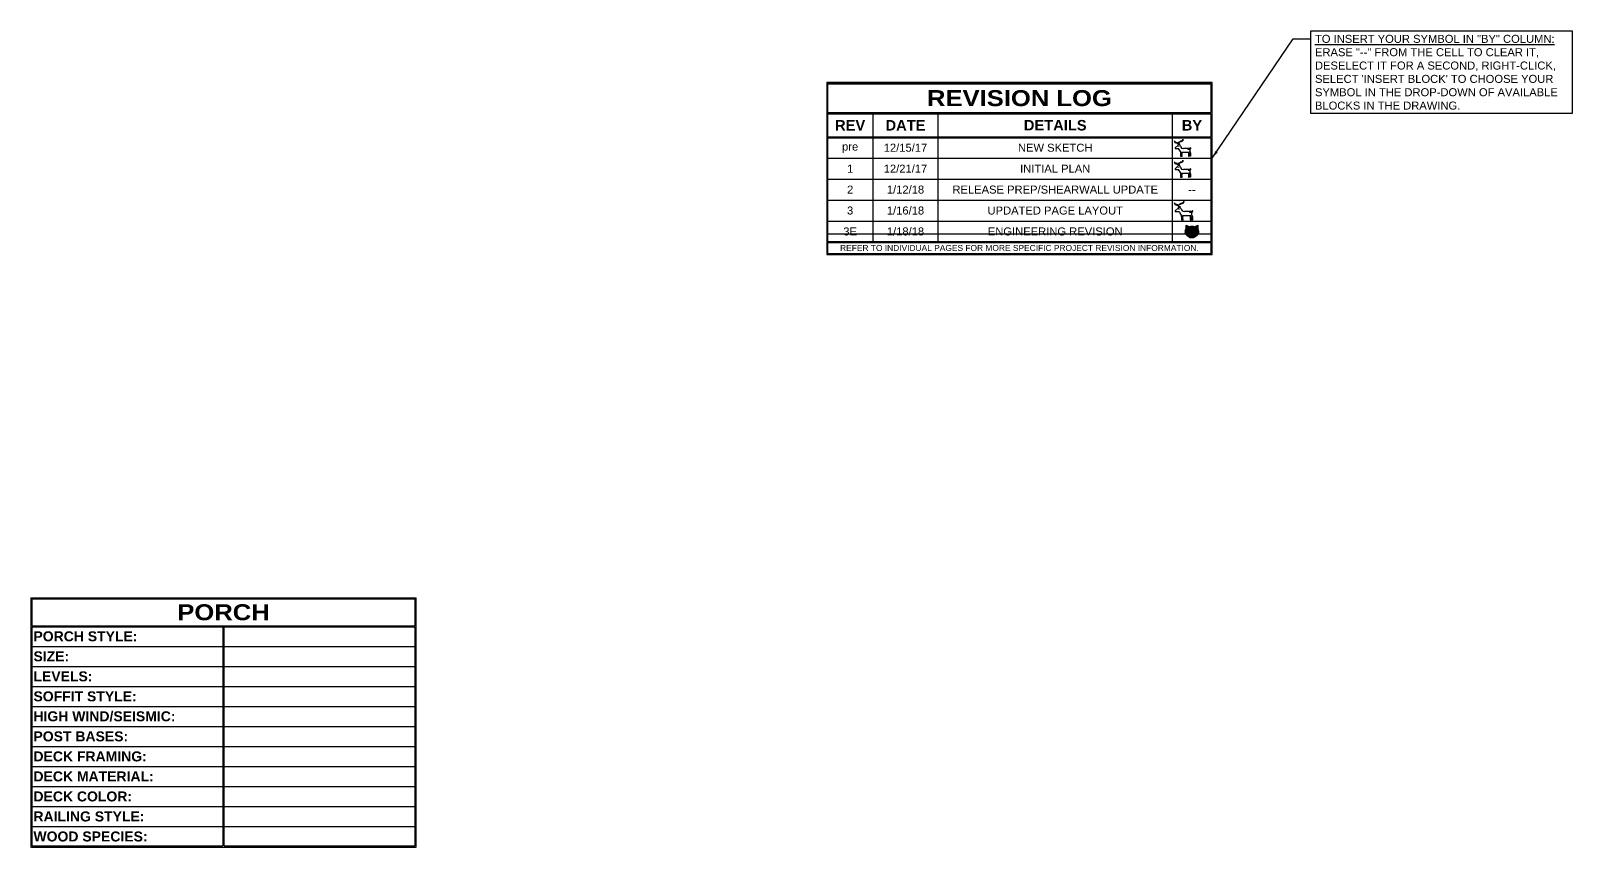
# Model space of a CAD drawing. Header units: inches. Extents: x 0 to 7225, y -1280 to 2424.
# Drawn here: x 3820 to 4590, y -1280 to -872 of the extents above; entities that cross this region are included whole.
import ezdxf

# ---------------------------------------------------------------- set-up
doc = ezdxf.new("R2010")
doc.units = ezdxf.units.IN
doc.header["$LTSCALE"] = 10
doc.header["$MEASUREMENT"] = 0
doc.layers.get('0').update_dxf_attribs({"linetype": 'CONTINUOUS'})
doc.layers.add('A-SCH', color=171, linetype='CONTINUOUS')
doc.layers.add('VIEWPORT', color=14, linetype='CONTINUOUS', plot=False)
doc.styles.add('style1', font='arial.ttf')
doc.styles.add('style2', font='arialbd.ttf')
doc.styles.add('style3', font='ariblk.ttf')
doc.dimstyles.new('1-4 TICK', dxfattribs={"dimtxt": 4, "dimasz": 4, "dimexe": 1, "dimexo": 2, "dimgap": 1, "dimtad": 0, "dimdec": 4, "dimrnd": 0.125, "dimzin": 0, "dimdsep": 46, "dimlunit": 4, "dimtxsty": 'style1', "dimblk": 'OBLIQUE', "dimcen": 0.0625, "dimazin": 0, "dimtfac": 1, "dimtdec": 4, "dimtofl": 0, "dimtmove": 1, "dimatfit": 2, "dimfxl": 1, "dimtolj": 1, "dimtzin": 0, "dimarcsym": 0})

# ---------------------------------------------------------------- blocks, each defined once
blk = doc.blocks.new('tyler2')
for p, q in [((-0.1206646443129579, 0.0939525071731791), (-0.1270770098435442, 0.1120382340228429)), ((-0.1270770098435442, 0.1120382340228429), (-0.123281921119554, 0.09220395244334145)), ((-0.123281921119554, 0.09220395244334145), (-0.08392880912729839, 0.07976464269340855)), ((-0.1161353066160068, 0.09187519217791518), (-0.1206646443129579, 0.0939525071731791)), ((-0.08116427902662837, 0.06116450082970676), (-0.1196275710477345, 0.02637464483619179)), ((-0.1196275710477345, 0.02637464483619179), (-0.1179680194716731, 0.01969420203032288)), ((-0.1182746987388349, 0.02092872425523368), (-0.1134354450532037, 0.02157534740975486)), ((-0.1179680194716731, 0.01969420203032288), (-0.07605558678372903, 0.02006264213204098)), ((-0.1174945023696857, 0.02568044620557536), (-0.1157876129108338, 0.02666591929411988)), ((-0.1112607920396563, 0.09233271905766244), (-0.1169277664175518, 0.1003180990863893)), ((-0.1169277664175518, 0.1003180990863893), (-0.1161353066160068, 0.09187519217791518)), ((-0.1025478705387549, 0.08833666407185897), (-0.1112607920396563, 0.09233271905766244)), ((-0.09863904534929946, 0.09685939140103678), (-0.1025478705387549, 0.08833666407185897)), ((-0.09788021505309319, 0.08877477494764646), (-0.09863904534929946, 0.09685939140103678)), ((-0.08149325138051255, 0.08125913190193712), (-0.09788021505309319, 0.08877477494764646)), ((-0.08515519147318218, 0.06254903189469446), (-0.08566740310053478, 0.05709144754123269)), ((-0.08392880912729839, 0.07976464269340855), (-0.08210800234881577, 0.06036567494880024)), ((-0.08390223218992576, 0.0627139221999779), (-0.08210800234881577, 0.06036567494880024)), ((-0.05883506768275526, 0.1014112053887089), (-0.0816415426637015, 0.08979301641233511)), ((-0.0816415426637015, 0.08979301641233511), (-0.07900371546352647, 0.06168947166700395)), ((-0.07963701254513966, 0.06148266922675727), (-0.08149325138051255, 0.08125913190193712)), ((-0.07900371546352647, 0.06168947166700395), (-0.08116427902662837, 0.06116450082970676)), ((-0.07800380374476179, 0.09031052005992246), (-0.02464294648861698, 0.1121753545370666)), ((-0.07540224304839216, 0.0625933604850244), (-0.07800380374476179, 0.09031052005992246)), ((-0.07319714790665943, 0.006520345933869492), (-0.07605558678372903, 0.02006264213204098)), ((-0.0704096274534628, 0.07347916358764583), (-0.07540224304839216, 0.0625933604850244)), ((-0.07319714790665943, 0.006520345933869492), (-0.05171165585783444, -0.02727178149122156)), ((-0.05357638640194085, 0.04301306484228418), (-0.06810568873945544, 0.07379131868977418)), ((-0.05695439695288018, 0.1018966144651526), (-0.06235366847873325, 0.106369294600268)), ((-0.06235366847873325, 0.106369294600268), (-0.05883506768275526, 0.1014112053887089)), ((-0.04493407697892382, 0.1063251112608638), (-0.05695439695288018, 0.1018966144651526)), ((-0.05357638640194085, 0.04301306484228418), (-0.0427699238322653, 0.02429572262152335)), ((-0.04229796632285387, 0.1074076904100169), (-0.04798769082634424, 0.1154251278271297)), ((-0.04798769082634424, 0.1154251278271297), (-0.04229796632285387, 0.1074076904100169)), ((-0.04798769082634424, 0.1154251278271297), (-0.04493407697892382, 0.1063251112608638)), ((-0.0427699238322653, 0.02429572262152335), (-0.01976367387429223, 0.01938233881301291)), ((-0.02827771128049295, 0.1131654288948339), (-0.04229796632285387, 0.1074076904100169)), ((-0.02630353230535365, 0.1298673200309075), (-0.02827771128049295, 0.1131654288948339)), ((-0.02464294648861698, 0.1121753545370666), (-0.02630353230535365, 0.1298673200309075)), ((0.05183050157215729, 0.01994100460467332), (-0.01976367387429223, 0.01938233881301291)), ((0.06923926599304975, 0.02638586269821691), (0.05183050157215729, 0.01994100460467332)), ((0.06923926599304975, 0.02638586269821691), (0.05693377868177618, 0.01408037538694587)), ((0.05693377868177618, 0.01408037538694587), (0.06113551764566194, 0.0122278956113521)), ((0.06113551764566194, 0.0122278956113521), (0.06923926599304975, 0.02033164395874359)), ((0.06113551764566194, -0.0218676724218308), (0.06113551764566194, 0.0122278956113521)), ((0.06923926599304975, 0.02033164395874359), (0.06923926599304975, 0.02638586269821691)), ((-0.05281391089933651, -0.02582454241483706), (-0.05281391089933651, -0.07116205241832496)), ((-0.05281391089933651, -0.07116205241832496), (-0.04618659207804898, -0.07116205241832496)), ((-0.04849918698316957, -0.04680826023047621), (-0.05171165585783444, -0.02727178149122109)), ((-0.04849918698316957, -0.04680826023047621), (-0.04115827463900745, -0.06943545252690173)), ((-0.04618659207804898, -0.07116205241832496), (-0.04618659207804898, -0.05393646544101297)), ((-0.04115827463900745, -0.06943545252690173), (-0.04115827463900745, -0.07271747764571268)), ((-0.04115827463900745, -0.07271747764571268), (-0.03321890714925291, -0.07271747764571268)), ((-0.03650819201751931, -0.02431962159750592), (-0.03905994560036208, -0.04912865159215657)), ((-0.03321890714925291, -0.06736573698898277), (-0.03905994560036208, -0.04912865159215657)), ((-0.03650819201751931, -0.02431962159750592), (0.04645906596842264, -0.02431962159750592)), ((-0.03321890714925291, -0.07271747764571268), (-0.03321890714925291, -0.06736573698898277)), ((0.0410671394703378, -0.02431962159750592), (0.0410671394703378, -0.07116205241832496)), ((0.0410671394703378, -0.07116205241832496), (0.04931511424749357, -0.07116205241832496)), ((0.05689133027421389, -0.04238883341312738), (0.04504343245180775, -0.0218676724218308)), ((0.04931511424749357, -0.07116205241832496), (0.05038760606873394, -0.03112405265082477)), ((0.05689133027421389, -0.07271747764571268), (0.05689133027421389, -0.04238883341312738)), ((0.06605208468662693, -0.07271747764571268), (0.05689133027421389, -0.07271747764571268)), ((0.06113551764566194, -0.0218676724218308), (0.06605208468662693, -0.0361931408244946)), ((0.06605208468662693, -0.0361931408244946), (0.06605208468662693, -0.07271747764571268))]:
    blk.add_line(p, q)
for centre, radius in [((-0.07835987347980267, 0.04633125771572472), 0.001755259963137268), ((0.04085458642147655, 0.01087580409170782), 0.001958011868725151), ((0.04548228576168112, 0.01577238513534895), 0.001958661774848953), ((0.04711573655519385, 0.01060375914293576), 0.002501399556145032)]:
    blk.add_circle(centre, radius)
for centre, radius, start, end in [((-0.08445940563173127, 0.06210483694981145), 0.0008254859697299165, 47.54863313630654, 147.445531172868), ((-0.06917246403233224, 0.07300644506518561), 0.001324400291479025, 36.34355672058884, 159.0882088100714)]:
    blk.add_arc(centre, radius, start, end)
blk = doc.blocks.new('TH')
blk.add_blockref('tyler2', (833.6898731906767, 208.8141312718521))
blk = doc.blocks.new('CAT')
h = blk.add_hatch(color=256)
edge = h.paths.add_edge_path()
edge.add_line((-0.102082908478387, 0.02140157741989523), (-0.1049128452439092, 0.1240147259318328))
edge.add_line((-0.1049128452439092, 0.1240147259318328), (-0.04287357073467746, 0.0950831459929945))
edge.add_arc((7.105427357601002e-15, 4.884981308350689e-15), 0.1043021942217237, 64.93980369853813, 114.2709039194689, ccw=False)
edge.add_line((0.04417930301117678, 0.0944835271616874), (0.1049128406038662, 0.122765209004784))
edge.add_line((0.1049128406038662, 0.122765209004784), (0.1020927378582144, 0.0213546387485074))
edge.add_arc((-7.105427357601002e-15, 4.773959005888173e-15), 0.1043021942217257, -191.84051515563885, 11.81417129174082, ccw=False)
at = {"lineweight": 70}
for p, q in [((0.12744140625, 5.218048215738236e-15), (-0.12744140625, 5.218048215738236e-15)), ((0.1230989456354692, 0.03298426307215141), (-0.1230989456354692, -0.03298426307214097)), ((0.1230989456354692, -0.03298426307214097), (-0.1230989456354692, 0.03298426307215141))]:
    blk.add_line(p, q, dxfattribs=at)
blk.add_lwpolyline([(-0.102082908478387, 0.02140157741989523), (-0.1049128452439092, 0.1240147259318328), (-0.04287357073467746, 0.0950831459929945, -0.2186345619429977), (0.04417930301117678, 0.0944835271616874), (0.1049128406038662, 0.122765209004784), (0.1020927378582144, 0.0213546387485074, -1.231099808470618)], format="xyb", close=True)
blk = doc.blocks.new('*T80')
at = {"layer": 'A-SCH', "color": 0, "lineweight": -2, "transparency": 16777216}
for p, q in [((-0.3125, 0.3125), (192.3125, 0.3125)), ((-0.3125, 0.3125), (-0.3125, -79.32770237205011)), ((192.3125, -15.03080753819881), (192.3125, 0.3125)), ((0.3125, -0.3125), (191.6875, -0.3125)), ((0.3125, -14.71830753819881), (0.3125, -0.3125)), ((191.6875, -0.3125), (191.6875, -14.71830753819881)), ((0.3125, -14.71830753819881), (22.77966101694892, -14.71830753819881)), ((0.3125, -15.34330753819881), (22.65466101694892, -15.34330753819881)), ((0.3125, -26.71830753819881), (0.3125, -15.34330753819881)), ((22.65466101694892, -15.34330753819881), (22.65466101694892, -26.71830753819881)), ((22.90466101694892, -26.71830753819881), (22.90466101694892, -15.34330753819881)), ((55.19703389830465, -15.34330753819881), (55.19703389830465, -26.71830753819881)), ((55.44703389830465, -26.71830753819881), (55.44703389830465, -15.34330753819881)), ((172.3495762711864, -15.34330753819881), (172.3495762711864, -26.71830753819881)), ((172.5995762711864, -26.71830753819881), (172.5995762711864, -15.34330753819881)), ((191.6875, -15.34330753819881), (191.6875, -26.71830753819881)), ((192.3125, -27.03080753819881), (192.3125, -15.03080753819881)), ((0.3125, -26.71830753819881), (22.65466101694892, -26.71830753819881)), ((0.3125, -27.34330753819881), (22.65466101694892, -27.34330753819881)), ((0.3125, -37.49018650496907), (0.3125, -27.34330753819881)), ((22.65466101694892, -27.34330753819881), (22.65466101694892, -79.01520237205011)), ((22.90466101694892, -26.71830753819881), (55.19703389830465, -26.71830753819881)), ((22.90466101694892, -27.34330753819881), (55.19703389830465, -27.34330753819881)), ((22.90466101694892, -37.49018650496907), (22.90466101694892, -27.34330753819881)), ((55.19703389830465, -27.34330753819881), (55.19703389830465, -79.01520237205011)), ((55.44703389830465, -26.71830753819881), (172.3495762711864, -26.71830753819881)), ((55.44703389830465, -27.34330753819881), (172.3495762711864, -27.34330753819881)), ((55.44703389830465, -37.49018650496907), (55.44703389830465, -27.34330753819881)), ((172.3495762711864, -27.34330753819881), (172.3495762711864, -79.01520237205011)), ((172.5995762711864, -26.71830753819881), (191.6875, -26.71830753819881)), ((172.5995762711864, -27.34330753819881), (191.6875, -27.34330753819881)), ((172.5995762711864, -37.49018650496907), (172.5995762711864, -27.34330753819881)), ((191.6875, -27.34330753819881), (191.6875, -79.01520237205011)), ((192.3125, -37.49018650496907), (192.3125, -27.03080753819881)), ((0.3125, -37.49018650496907), (22.65466101694892, -37.49018650496907)), ((0.3125, -47.94956547173933), (0.3125, -37.49018650496907)), ((22.90466101694892, -37.49018650496907), (55.19703389830465, -37.49018650496907)), ((22.90466101694892, -47.94956547173933), (22.90466101694892, -37.49018650496907)), ((55.44703389830465, -37.49018650496907), (172.3495762711864, -37.49018650496907)), ((55.44703389830465, -47.94956547173933), (55.44703389830465, -37.49018650496907)), ((172.5995762711864, -37.49018650496907), (191.6875, -37.49018650496907)), ((172.5995762711864, -47.94956547173933), (172.5995762711864, -37.49018650496907)), ((192.3125, -47.94956547173933), (192.3125, -37.49018650496907)), ((0.3125, -47.94956547173933), (22.65466101694892, -47.94956547173933)), ((0.3125, -58.40894443850959), (0.3125, -47.94956547173933)), ((22.90466101694892, -47.94956547173933), (55.19703389830465, -47.94956547173933)), ((22.90466101694892, -58.40894443850959), (22.90466101694892, -47.94956547173933)), ((55.44703389830465, -47.94956547173933), (172.3495762711864, -47.94956547173933)), ((55.44703389830465, -58.40894443850959), (55.44703389830465, -47.94956547173933)), ((172.5995762711864, -47.94956547173933), (191.6875, -47.94956547173933)), ((172.5995762711864, -58.40894443850959), (172.5995762711864, -47.94956547173933)), ((192.3125, -58.40894443850959), (192.3125, -47.94956547173933)), ((0.3125, -58.40894443850959), (22.65466101694892, -58.40894443850959)), ((0.3125, -68.86832340527985), (0.3125, -58.40894443850959)), ((22.90466101694892, -58.40894443850959), (55.19703389830465, -58.40894443850959)), ((22.90466101694892, -68.86832340527985), (22.90466101694892, -58.40894443850959)), ((55.44703389830465, -58.40894443850959), (172.3495762711864, -58.40894443850959)), ((55.44703389830465, -68.86832340527985), (55.44703389830465, -58.40894443850959)), ((172.5995762711864, -58.40894443850959), (191.6875, -58.40894443850959)), ((172.5995762711864, -68.86832340527985), (172.5995762711864, -58.40894443850959)), ((192.3125, -68.86832340527985), (192.3125, -58.40894443850959)), ((0.3125, -68.86832340527985), (22.65466101694892, -68.86832340527985)), ((0.3125, -79.01520237205011), (0.3125, -68.86832340527985)), ((22.90466101694892, -79.01520237205011), (22.90466101694892, -68.86832340527985)), ((55.44703389830465, -79.01520237205011), (55.44703389830465, -68.86832340527985)), ((172.5995762711864, -79.01520237205011), (172.5995762711864, -68.86832340527985)), ((192.3125, -79.32770237205011), (192.3125, -68.86832340527985)), ((0.3125, -79.01520237205011), (22.65466101694892, -79.01520237205011)), ((0.3125, -79.64020237205011), (22.90466101694892, -79.64020237205011)), ((22.65466101694892, -79.64020237205011), (55.44703389830465, -79.64020237205011)), ((22.90466101694892, -79.01520237205011), (55.19703389830465, -79.01520237205011)), ((55.19703389830465, -79.64020237205011), (172.5995762711864, -79.64020237205011)), ((55.44703389830465, -79.01520237205011), (172.3495762711864, -79.01520237205011)), ((172.3495762711864, -79.64020237205011), (191.6875, -79.64020237205011)), ((172.5995762711864, -79.01520237205011), (191.6875, -79.01520237205011))]:
    blk.add_line(p, q, dxfattribs=at)
at = {"layer": 'A-SCH', "color": 0, "linetype": 'ByBlock', "lineweight": -2, "transparency": 16777216}
for p, q in [((22.77966101694892, -14.71830753819881), (191.6875, -14.71830753819881)), ((22.90466101694892, -15.34330753819881), (55.19703389830465, -15.34330753819881)), ((55.44703389830465, -15.34330753819881), (172.3495762711864, -15.34330753819881)), ((172.5995762711864, -15.34330753819881), (191.6875, -15.34330753819881)), ((22.90466101694892, -68.86832340527985), (55.19703389830465, -68.86832340527985)), ((55.44703389830465, -68.86832340527985), (172.3495762711864, -68.86832340527985)), ((172.5995762711864, -68.86832340527985), (191.6875, -68.86832340527985)), ((-0.3125, -79.32770237205011), (-0.3125, -85.64020237205011)), ((0.3125, -85.01520237205011), (0.3125, -79.64020237205011)), ((191.6875, -79.64020237205011), (191.6875, -85.01520237205011)), ((192.3125, -85.64020237205011), (192.3125, -79.32770237205011)), ((-0.3125, -85.64020237205011), (192.3125, -85.64020237205011)), ((0.3125, -85.01520237205011), (191.6875, -85.01520237205011))]:
    blk.add_line(p, q, dxfattribs=at)
at = {"layer": 'A-SCH', "color": 222, "transparency": 16777216}
for name, p, xscale, yscale, zscale in [('TH', (-34633.7946086076, -8752.952357389677, 4.175722494376739e-07), 41.75722494376739, 41.75722494376739, 41.75722494376739), ('TH', (-34633.7946086076, -8763.411736356447, 4.175722494376739e-07), 41.75722494376739, 41.75722494376739, 41.75722494376739), ('TH', (-38748.43107561149, -9815.220810780627, 4.669342949350988e-07), 46.69342949350987, 46.69342949350987, 46.69342949350987), ('CAT', (182.2372881355932, -74.37685915738166, 2.82912833596092e-07), 28.2912833596092, 28.2912833596092, 28.2912833596092)]:
    blk.add_blockref(name, p, dxfattribs=dict(at, xscale=xscale, yscale=yscale, zscale=zscale))
at = {"layer": 'A-SCH', "color": 222, "transparency": 16777216, "attachment_point": 5}
for s, insert, char_height, width, style in [('REVISION LOG', (96, -7.515403769099407), 8, 190, 'style3'), ('REV', (11.38983050847492, -21.03080753819881), 5.25, 20.77966101694916, 'style2'), ('DATE', (39.05084745762724, -21.03080753819881), 5.25, 30.54237288135593, 'style2'), ('DETAILS', (113.8983050847455, -21.03080753819881), 5.25, 115.1525423728814, 'style2'), ('BY', (182.2372881355932, -21.03080753819881), 5.25, 17.52542372881356, 'style2'), ('pre', (11.38983050847492, -32.26049702158389), 4, 20.77966101694916, 'style1'), ('12/15/17', (39.05084745762724, -32.26049702158389), 4, 30.54237288135593, 'style1'), ('NEW SKETCH', (113.8983050847455, -32.26049702158389), 4, 115.1525423728814, 'style1'), ('1', (11.38983050847492, -42.71987598835415), 4, 20.77966101694916, 'style1'), ('12/21/17', (39.05084745762724, -42.71987598835415), 4, 30.54237288135593, 'style1'), ('INITIAL PLAN', (113.8983050847455, -42.71987598835415), 4, 115.1525423728814, 'style1'), ('2', (11.38983050847492, -53.17925495512452), 4, 20.77966101694916, 'style1'), ('1/12/18', (39.05084745762724, -53.17925495512452), 4, 30.54237288135593, 'style1'), ('RELEASE PREP/SHEARWALL UPDATE', (113.8983050847455, -53.17925495512452), 4, 115.1525423728814, 'style1'), ('--', (182.2372881355932, -53.17925495512452), 4, 17.52542372881356, 'style1'), ('3', (11.38983050847492, -63.63863392189467), 4, 20.77966101694916, 'style1'), ('1/16/18', (39.05084745762724, -63.63863392189467), 4, 30.54237288135593, 'style1'), ('UPDATED PAGE LAYOUT', (113.8983050847455, -63.63863392189467), 4, 115.1525423728814, 'style1'), ('3E', (11.38983050847492, -74.09801288866493), 4, 20.77966101694916, 'style1'), ('1/18/18', (39.05084745762724, -74.09801288866493), 4, 30.54237288135593, 'style1'), ('ENGINEERING REVISION', (113.8983050847455, -74.09801288866493), 4, 115.1525423728814, 'style1'), ('REFER TO INDIVIDUAL PAGES FOR MORE SPECIFIC PROJECT REVISION INFORMATION.', (96, -82.32770237205011), 3, 191, 'style1')]:
    blk.add_mtext(s, dxfattribs=dict(at, insert=insert, char_height=char_height, width=width, style=style))
blk = doc.blocks.new('_Oblique')
at = {"color": 0, "linetype": 'ByBlock', "lineweight": -2}
blk.add_line((-0.5, -0.5), (0.5, 0.5), dxfattribs=at)
blk = doc.blocks.new('*T68')
at = {"layer": 'A-SCH', "color": 0, "lineweight": -2, "transparency": 16777216}
for p, q in [((-0.3125, 0.3125), (192.3125, 0.3125)), ((-0.3125, 0.3125), (-0.3125, -124.3125)), ((192.3125, -14), (192.3125, 0.3125)), ((0.3125, -0.3125), (191.6875, -0.3125)), ((0.3125, -13.6875), (0.3125, -0.3125)), ((191.6875, -0.3125), (191.6875, -13.6875)), ((0.3125, -13.6875), (191.6875, -13.6875)), ((0.3125, -14.3125), (95.6875, -14.3125)), ((0.3125, -24), (0.3125, -14.3125)), ((95.6875, -14.3125), (95.6875, -123.6875)), ((96.3125, -14.3125), (191.6875, -14.3125)), ((96.3125, -24), (96.3125, -14.3125)), ((191.6875, -14.3125), (191.6875, -123.6875)), ((192.3125, -24), (192.3125, -14)), ((0.3125, -34), (0.3125, -24)), ((96.3125, -34), (96.3125, -24)), ((192.3125, -34), (192.3125, -24)), ((0.3125, -44), (0.3125, -34)), ((96.3125, -44), (96.3125, -34)), ((192.3125, -44), (192.3125, -34)), ((0.3125, -54), (0.3125, -44)), ((96.3125, -54), (96.3125, -44)), ((192.3125, -54), (192.3125, -44)), ((0.3125, -64), (0.3125, -54)), ((96.3125, -64), (96.3125, -54)), ((192.3125, -64), (192.3125, -54)), ((0.3125, -74), (0.3125, -64)), ((96.3125, -74), (96.3125, -64)), ((192.3125, -74), (192.3125, -64)), ((0.3125, -84), (0.3125, -74)), ((96.3125, -84), (96.3125, -74)), ((192.3125, -84), (192.3125, -74)), ((0.3125, -94), (0.3125, -84)), ((96.3125, -94), (96.3125, -84)), ((192.3125, -94), (192.3125, -84)), ((0.3125, -104), (0.3125, -94)), ((96.3125, -104), (96.3125, -94)), ((192.3125, -104), (192.3125, -94)), ((0.3125, -114), (0.3125, -104)), ((96.3125, -114), (96.3125, -104)), ((192.3125, -114), (192.3125, -104)), ((0.3125, -123.6875), (0.3125, -114)), ((96.3125, -123.6875), (96.3125, -114)), ((192.3125, -124.3125), (192.3125, -114)), ((-0.3125, -124.3125), (192.3125, -124.3125)), ((0.3125, -123.6875), (95.6875, -123.6875)), ((96.3125, -123.6875), (191.6875, -123.6875))]:
    blk.add_line(p, q, dxfattribs=at)
at = {"layer": 'A-SCH', "color": 0, "linetype": 'ByBlock', "lineweight": -2, "transparency": 16777216}
for p, q in [((0.3125, -24), (95.6875, -24)), ((96.3125, -24), (191.6875, -24)), ((0.3125, -34), (95.6875, -34)), ((96.3125, -34), (191.6875, -34)), ((0.3125, -44), (95.6875, -44)), ((96.3125, -44), (191.6875, -44)), ((0.3125, -54), (95.6875, -54)), ((96.3125, -54), (191.6875, -54)), ((0.3125, -64), (95.6875, -64)), ((96.3125, -64), (191.6875, -64)), ((0.3125, -74), (95.6875, -74)), ((96.3125, -74), (191.6875, -74)), ((0.3125, -84), (95.6875, -84)), ((96.3125, -84), (191.6875, -84)), ((0.3125, -94), (95.6875, -94)), ((96.3125, -94), (191.6875, -94)), ((0.3125, -104), (95.6875, -104)), ((96.3125, -104), (191.6875, -104)), ((0.3125, -114), (95.6875, -114)), ((96.3125, -114), (191.6875, -114))]:
    blk.add_line(p, q, dxfattribs=at)
at = {"layer": 'A-SCH', "color": 222, "transparency": 16777216}
for s, insert, char_height, width, attachment_point, style in [('PORCH', (96, -7), 8, 190, 5, 'style3'), ('PORCH STYLE:', (1, -19), 5, 94, 4, 'style2'), ('SIZE:', (1, -29), 5, 94, 4, 'style2'), ('LEVELS:', (1, -39), 5, 94, 4, 'style2'), ('SOFFIT STYLE:', (1, -49), 5, 94, 4, 'style2'), ('HIGH WIND/SEISMIC:', (1, -59), 5, 94, 4, 'style2'), ('POST BASES:', (1, -69), 5, 94, 4, 'style2'), ('DECK FRAMING:', (1, -79), 5, 94, 4, 'style2'), ('DECK MATERIAL:', (1, -89), 5, 94, 4, 'style2'), ('DECK COLOR:', (1, -99), 5, 94, 4, 'style2'), ('RAILING STYLE:', (1, -109), 5, 94, 4, 'style2'), ('WOOD SPECIES:', (1, -119), 5, 94, 4, 'style2')]:
    blk.add_mtext(s, dxfattribs=dict(at, insert=insert, char_height=char_height, width=width, attachment_point=attachment_point, style=style))
blk = doc.blocks.new('PorchSpecs2016')
blk.add_blockref('*T68', (-228.2438950649594, -14.41276508911687))
at = {"color": 222, "style": 'style1', "width": 0.9}
for tag, p in [('PORCH_STYLE', (-130.5110185478929, -37.19461216556599)), ('PORCH_SIZE', (-130.7054244170728, -46.26941743716023))]:
    blk.add_attdef(tag, p, '', height=5, dxfattribs=at)
at = {"color": 222, "style": 'style1', "width": 0.8875, "flags": 4}
for tag, p in [('LEVELS', (-130.5916646479565, -56.59691258009985)), ('SOFFIT', (-130.5916646479565, -66.59691258009985)), ('HWIND_SEISMIC', (-130.5916646479565, -76.59691258009985)), ('POST_BASES', (-130.5916646479565, -86.59691258009985)), ('DECK_FRAMING', (-130.5916646479565, -96.59691258009985)), ('DECK_MATERIAL', (-130.5916646479565, -106.5969125800999)), ('DECK_COLOR', (-130.5916646479565, -116.5969125800999)), ('RAILING_STYLE', (-130.5916646479565, -126.5969125800999)), ('WOOD_SPECIES', (-130.5916646479565, -136.5969125800999))]:
    blk.add_attdef(tag, p, '', height=5, dxfattribs=at)

msp = doc.modelspace()

# ---------------------------------------------------------------- linework, layer by layer
at = {"layer": 'VIEWPORT', "color": 0}
msp.add_lwpolyline([(4410.258481590752, -897.7821918744667), (4217.633481590752, -897.7821918744667), (4217.633481590752, -973.2755152797465), (4410.258481590752, -973.2755152797465)], close=True, dxfattribs=at)

# ---------------------------------------------------------------- block references
msp.add_blockref('*T80', (4217.945981590752, -898.0946918744667))
at = {"layer": 'A-SCH'}
msp.add_blockref('PorchSpecs2016', (4048.348112096756, -1141.066211454282), dxfattribs=at)

# ---------------------------------------------------------------- texts
at = {"layer": 'VIEWPORT', "color": 171, "insert": (4461.674577212493, -873.9363747876296), "char_height": 4, "width": 126.5675892564977, "attachment_point": 1, "style": 'style1', "bg_fill": 16}
msp.add_mtext('\\A1;{\\LTO INSERT YOUR SYMBOL IN "BY" COLUMN: }\\PERASE "--" FROM THE CELL TO CLEAR IT, DESELECT IT FOR A SECOND, RIGHT-CLICK, SELECT \'INSERT BLOCK\' TO CHOOSE YOUR SYMBOL IN THE DROP-DOWN OF AVAILABLE BLOCKS IN THE DRAWING.', dxfattribs=at)

# ---------------------------------------------------------------- leaders
at = {"layer": 'VIEWPORT', "color": 171, "annotation_type": 0, "has_hookline": 1, "hookline_direction": 0, "text_width": 120.8540245566166}
msp.add_leader([(4410.258481590752, -935.5848783794358), (4450.729780124654, -875.9363747876296), (4459.674577212493, -875.9363747876296)], dimstyle='1-4 TICK', override={"dimgap": 2, "dimtad": 0}, dxfattribs=at)

doc.saveas('drawing.dxf')
